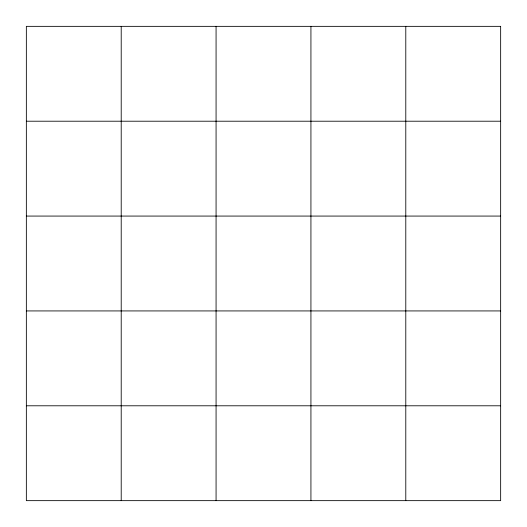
<?xml version="1.0" encoding="UTF-8"?>
<svg xmlns="http://www.w3.org/2000/svg" width="527" height="527" viewBox="0 0 527 527"><rect width="100%" height="100%" fill="white"/><g stroke="black" fill="none" stroke-linecap="round" stroke-linejoin="round"><path stroke-width="0.79" d="M26.35 121.21L500.65 121.21M26.35 216.07L500.65 216.07M26.35 310.93L500.65 310.93M26.35 405.79L500.65 405.79M405.79 26.35L405.79 500.65M310.93 26.35L310.93 500.65M216.07 26.35L216.07 500.65M121.21 26.35L121.21 500.65M500.65 26.35L26.35 26.35L26.35 500.65L500.65 500.65L500.65 26.35"/></g></svg>
